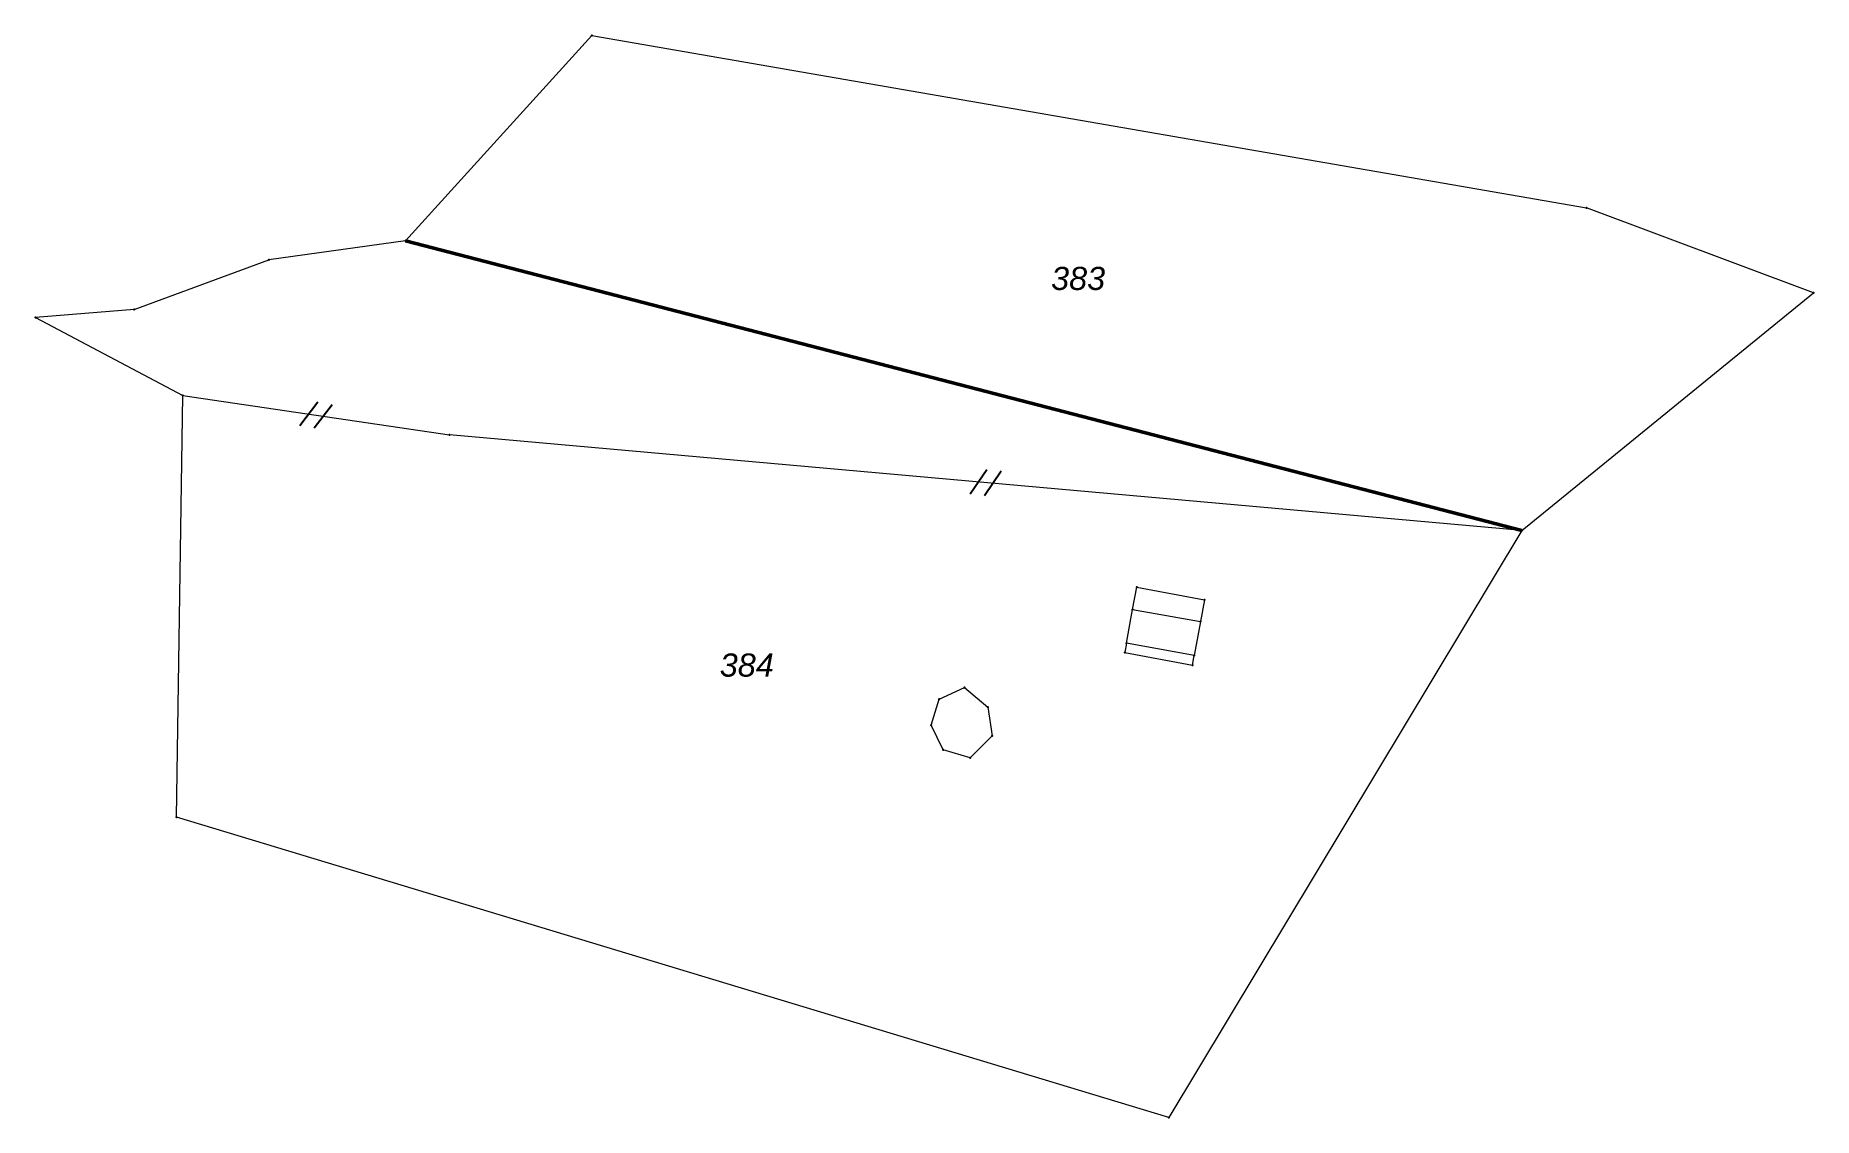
# Model space of a CAD drawing. Header units: metres. Extents: x 591207 to 591361, y 245306 to 245400.
import ezdxf

# ---------------------------------------------------------------- set-up
doc = ezdxf.new("R2010")
doc.units = ezdxf.units.M
for name, pattern in [('-', [0]), ('0.18 - folyamatos', [0]), ('0.18 - megszűnt', [0]), ('0.50 - folyamatos', [0])]:
    doc.linetypes.add(name, pattern=pattern)
for name, color, linetype, lineweight in [('Előzetes földrészlet vonal', 1, '0.50 - folyamatos', 50), ('Földrészlet határ', 100, '0.18 - folyamatos', 18), ('Gazdasági és melléképület', 110, '-', 9), ('Helyrajziszám', 100, '-', 9), ('Megszűnő földrészlet vonal', 145, '0.18 - megszűnt', 18), ('Megszűnő jel', 1, '0.18 - megszűnt', 18), ('Épület tartozék (lépcső_ terasz_ rámpa)', 111, '-', 9)]:
    doc.layers.add(name, color=color, linetype=linetype, lineweight=lineweight)
doc.layers.add('Pontok', color=7, linetype='Continuous')
doc.styles.add('Helyrajzi szám (jogerős)', font='ariali.ttf', dxfattribs={"height": 2})

# ---------------------------------------------------------------- blocks, each defined once
blk = doc.blocks.new('Megszüntető jelölés')
at = {"layer": 'Megszűnő jel', "color": 0, "linetype": 'Continuous', "lineweight": -3}
for p, q in [((0, 1.12), (-1.25, -1.12)), ((0, -1.12), (1.25, 1.12))]:
    blk.add_line(p, q, dxfattribs=at)

msp = doc.modelspace()

# ---------------------------------------------------------------- linework, layer by layer
at = {"layer": 'Előzetes földrészlet vonal', "color": 1, "linetype": '0.50 - folyamatos', "lineweight": 50}
msp.add_line((591239.33, 245381.954, 193.733), (591335.728, 245356.94, 201.34), dxfattribs=at)
at = {"layer": 'Földrészlet határ', "color": 100, "linetype": '0.18 - folyamatos', "lineweight": 18}
for p, q in [((591239.33, 245381.954, 193.733), (591255.432, 245399.695, 197.117)), ((591255.432, 245399.695, 197.117), (591341.298, 245384.812, 200.907)), ((591360.891, 245377.467, 200.891), (591341.298, 245384.812, 200.907)), ((591239.33, 245381.954, 193.733), (591227.543, 245380.321, 190.307)), ((591215.927, 245376.015, 188.483), (591227.543, 245380.321, 190.307)), ((591335.728, 245356.94, 201.34), (591360.891, 245377.467, 200.891)), ((591215.927, 245376.015, 188.483), (591207.404, 245375.349, 186.803)), ((591207.404, 245375.349, 186.803), (591220.106, 245368.61, 189.246)), ((591219.586, 245332.165, 194.178), (591220.106, 245368.61, 189.246)), ((591335.728, 245356.94, 201.34), (591305.245, 245306.231, 202.919)), ((591305.245, 245306.231, 202.919), (591219.586, 245332.165, 194.178))]:
    msp.add_line(p, q, dxfattribs=at)
at = {"layer": 'Gazdasági és melléképület', "color": 110, "linetype": '-', "lineweight": 9}
for p, q in [((591301.583, 245347.218, 200.387), (591302.113, 245350.115, 200.139)), ((591302.113, 245350.115, 200.139), (591307.976, 245349.081, 200.565)), ((591307.976, 245349.081, 200.565), (591307.439, 245346.129, 200.6)), ((591307.439, 245346.129, 200.6), (591301.583, 245347.218, 200.387)), ((591285.422, 245342.362, 199.315), (591287.609, 245343.367, 199.385)), ((591287.609, 245343.367, 199.385), (591289.609, 245341.685, 199.321)), ((591284.711, 245340.114, 199.313), (591285.422, 245342.362, 199.315)), ((591289.609, 245341.685, 199.321), (591289.988, 245339.213, 199.482)), ((591285.755, 245337.983, 199.396), (591284.711, 245340.114, 199.313)), ((591289.988, 245339.213, 199.482), (591288.098, 245337.298, 199.265)), ((591288.098, 245337.298, 199.265), (591285.755, 245337.983, 199.396))]:
    msp.add_line(p, q, dxfattribs=at)
at = {"layer": 'Megszűnő földrészlet vonal', "color": 145, "linetype": '0.18 - megszűnt', "lineweight": 18}
for p in [(591220.106, 245368.61, 189.246), (591335.728, 245356.94, 201.34)]:
    msp.add_line(p, (591243.13, 245365.21), dxfattribs=at)
at = {"layer": 'Pontok'}
for p in [(591255.432, 245399.695, 197.117), (591341.298, 245384.812, 200.907), (591239.33, 245381.954, 193.733), (591227.543, 245380.321, 190.307), (591360.891, 245377.467, 200.891), (591207.404, 245375.349, 186.803), (591215.927, 245376.015, 188.483), (591220.106, 245368.61, 189.246), (591243.13, 245365.21), (591335.728, 245356.94, 201.34), (591302.466, 245352.043, 200.046), (591308.317, 245350.952, 200.44), (591302.113, 245350.115, 200.139), (591307.976, 245349.081, 200.565), (591301.434, 245346.402, 200.502), (591301.583, 245347.218, 200.387), (591307.439, 245346.129, 200.6), (591307.291, 245345.315, 200.623), (591287.609, 245343.367, 199.385), (591285.422, 245342.362, 199.315), (591289.609, 245341.685, 199.321), (591284.711, 245340.114, 199.313), (591289.988, 245339.213, 199.482), (591285.755, 245337.983, 199.396), (591288.098, 245337.298, 199.265), (591219.586, 245332.165, 194.178), (591305.245, 245306.231, 202.919)]:
    msp.add_point(p, dxfattribs=at)
at = {"layer": 'Épület tartozék (lépcső_ terasz_ rámpa)', "color": 111, "linetype": '-', "lineweight": 9}
for p, q in [((591302.113, 245350.115, 200.139), (591302.466, 245352.043, 200.046)), ((591302.466, 245352.043, 200.046), (591308.317, 245350.952, 200.44)), ((591308.317, 245350.952, 200.44), (591307.976, 245349.081, 200.565)), ((591301.583, 245347.218, 200.387), (591301.434, 245346.402, 200.502)), ((591301.434, 245346.402, 200.502), (591307.291, 245345.315, 200.623)), ((591307.291, 245345.315, 200.623), (591307.439, 245346.129, 200.6))]:
    msp.add_line(p, q, dxfattribs=at)

# ---------------------------------------------------------------- block references
at = {"layer": 'Megszűnő földrészlet vonal', "color": 145}
for p, rotation in [((591231.618, 245366.91, 94.623), 351.6), ((591289.429, 245361.075, 100.67), 174.9)]:
    msp.add_blockref('Megszüntető jelölés', p, dxfattribs=dict(at, rotation=rotation))

# ---------------------------------------------------------------- texts
at = {"layer": 'Helyrajziszám', "color": 100, "style": 'Helyrajzi szám (jogerős)'}
for s, p in [('383', (591295.08, 245377.713)), ('384', (591266.474, 245344.312))]:
    msp.add_text(s, height=2, dxfattribs=at).set_placement(p)

doc.saveas('drawing.dxf')
